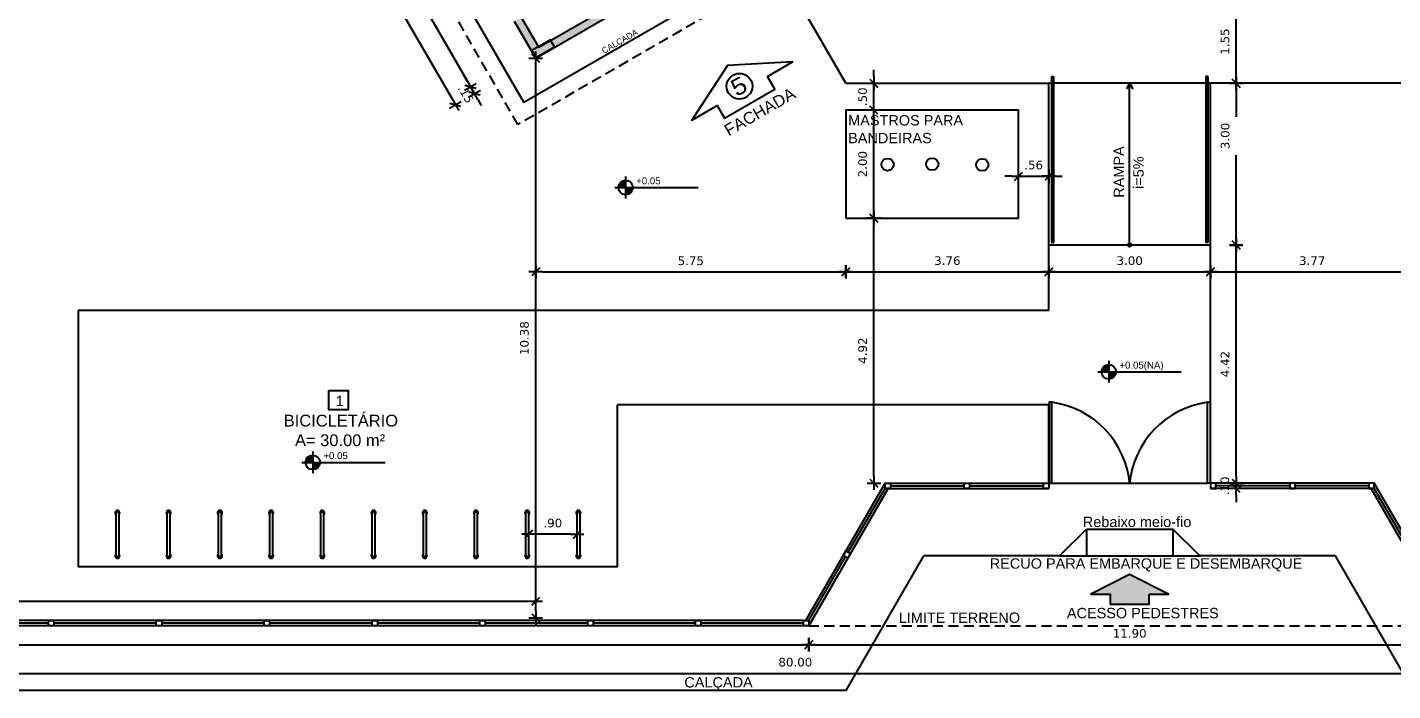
# Model space of a CAD drawing. Header units: millimetres. Extents: x 276 to 399, y 18 to 110.
# Drawn here: x 319.79 to 345.11, y 52.47 to 64.78 of the extents above; entities that cross this region are included whole.
import ezdxf

# ---------------------------------------------------------------- set-up
doc = ezdxf.new("R2010")
doc.units = ezdxf.units.MM
doc.header["$LTSCALE"] = 0.005
doc.header["$PDMODE"] = 3
doc.linetypes.add('HIDDEN', pattern=[9.525, 6.35, -3.175])
doc.linetypes.add('TRACEJADO_G', pattern=[0.375, 0.25, -0.125])
doc.layers.get('0').update_dxf_attribs({"linetype": 'CONTINUOUS'})
doc.layers.get('Defpoints').update_dxf_attribs({"linetype": 'CONTINUOUS'})
for name, color, linetype in [('251', 251, 'CONTINUOUS'), ('A-COTAS', 1, 'CONTINUOUS'), ('A-HACHURAPARED', 254, 'CONTINUOUS'), ('A-PARED', 5, 'CONTINUOUS'), ('A-PISOS-CTEL', 2, 'TRACEJADO_G'), ('A-PISOS-NIVEL', 1, 'CONTINUOUS'), ('AR-PIS', 1, 'CONTINUOUS'), ('AR-TXT', 1, 'CONTINUOUS'), ('AR-VEGETAÇÃO_árvores', 96, 'HIDDEN'), ('ARQ-CTA-1_100', 1, 'CONTINUOUS'), ('ARQ-EQP-VISTA', 1, 'CONTINUOUS'), ('ARQ-PIS-VISTA', 8, 'CONTINUOUS'), ('ARQ-PISO-005', 13, 'CONTINUOUS'), ('ARQ-SMB-1_100', 1, 'CONTINUOUS'), ('ARQ-TXT-1_050', 2, 'CONTINUOUS'), ('ARQ-TXT-1_075', 2, 'CONTINUOUS'), ('ARQ-TXT-1_100', 2, 'CONTINUOUS'), ('PORTAL_VTA_DIST', 2, 'CONTINUOUS'), ('PORTAL_VTA_PROX', 1, 'CONTINUOUS')]:
    doc.layers.add(name, color=color, linetype=linetype)
doc.styles.add('A20', font='arial.ttf', dxfattribs={"height": 0.2})
doc.styles.add('A26', font='arial.ttf', dxfattribs={"height": 0.26})
doc.styles.add('ESC-50-A20', font='arial.ttf', dxfattribs={"height": 0.1})
doc.styles.add('FNDE Texto Cota 0100', font='verdana.ttf', dxfattribs={"height": 0.16})
doc.dimstyles.new('FNDE 1-0100', dxfattribs={"dimscale": 2.5, "dimtxt": 0.16, "dimasz": 0.05, "dimexe": 0.15, "dimexo": 0.15, "dimgap": 0.05, "dimtad": 1, "dimzin": 4, "dimdsep": 46, "dimtxsty": 'FNDE Texto Cota 0100', "dimblk": 'tic', "dimcen": 0.15, "dimdle": 0.15, "dimse1": 1, "dimse2": 1, "dimclrd": 251, "dimclre": 251, "dimclrt": 256, "dimaunit": 1, "dimadec": 3, "dimazin": 0, "dimtfac": 1, "dimtix": 1, "dimtmove": 2, "dimatfit": 3, "dimldrblk": 'tic', "dimfxl": 0.15, "dimtvp": 1, "dimtolj": 1, "dimtzin": 0, "dimarcsym": 0})

# ---------------------------------------------------------------- blocks, each defined once
blk = doc.blocks.new('tic')
at = {"color": 251}
for p, q in [((-1, 0), (1, 0)), ((0, -1), (0, 1))]:
    blk.add_line(p, q, dxfattribs=at)
blk.add_line((-0.6, -0.6), (0.6, 0.6))
blk = doc.blocks.new('*D47')
at = {"layer": 'ARQ-CTA-1_100', "color": 251, "lineweight": -2, "ltscale": 0.1, "transparency": 16777216}
blk.add_line((326.443, 66.385), (327.943, 63.787), dxfattribs=at)
at = {"layer": 'Defpoints', "color": 0, "ltscale": 0.1, "transparency": 16777216}
for p in [(327.478, 67.127, -1.89), (329.141, 64.334, -1.89), (328.006, 63.679)]:
    blk.add_point(p, dxfattribs=at)
at = {"layer": 'ARQ-CTA-1_100', "color": 251, "lineweight": -2, "ltscale": 0.1, "transparency": 16777216, "xscale": 0.125, "yscale": 0.125, "zscale": 0.125}
for p, rotation in [((326.381, 66.494), 120.0000000000226), ((328.006, 63.679), 300.0000000000226)]:
    blk.add_blockref('tic', p, dxfattribs=dict(at, rotation=rotation))
at = {"layer": 'ARQ-CTA-1_100', "ltscale": 0.1, "transparency": 16777216, "insert": (327.374, 65.19), "char_height": 0.16, "attachment_point": 5, "rotation": 300, "style": 'FNDE Texto Cota 0100'}
blk.add_mtext('\\A1;3.25', dxfattribs=at)
blk = doc.blocks.new('*D48')
at = {"layer": 'ARQ-CTA-1_100', "color": 251, "lineweight": -2, "ltscale": 0.1, "transparency": 16777216}
for p, q in [((327.943, 63.787), (327.881, 63.895)), ((328.006, 63.679), (328.081, 63.549)), ((328.143, 63.441), (328.206, 63.333))]:
    blk.add_line(p, q, dxfattribs=at)
at = {"layer": 'Defpoints', "color": 0, "ltscale": 0.1, "transparency": 16777216}
for p in [(328.973, 64.237, -1.89), (329.216, 64.205, -1.89), (328.081, 63.549)]:
    blk.add_point(p, dxfattribs=at)
at = {"layer": 'ARQ-CTA-1_100', "color": 251, "lineweight": -2, "ltscale": 0.1, "transparency": 16777216, "xscale": 0.125, "yscale": 0.125, "zscale": 0.125}
for p, rotation in [((328.006, 63.679), 300.0000000000226), ((328.081, 63.549), 120.0000000000226)]:
    blk.add_blockref('tic', p, dxfattribs=dict(at, rotation=rotation))
at = {"layer": 'ARQ-CTA-1_100', "ltscale": 0.1, "transparency": 16777216, "insert": (327.92, 63.542), "char_height": 0.16, "attachment_point": 5, "rotation": 300, "style": 'FNDE Texto Cota 0100'}
blk.add_mtext('\\A1;.15', dxfattribs=at)
blk = doc.blocks.new('*D53')
at = {"layer": 'ARQ-CTA-1_100', "color": 251, "lineweight": -2, "ltscale": 0.1, "transparency": 16777216}
blk.add_line((319.914, 76.876), (327.664, 63.453), dxfattribs=at)
at = {"layer": 'Defpoints', "color": 0, "ltscale": 0.1, "transparency": 16777216}
for p in [(321.341, 77.844, -1.89), (328.978, 64.067), (327.727, 63.345)]:
    blk.add_point(p, dxfattribs=at)
at = {"layer": 'ARQ-CTA-1_100', "color": 251, "lineweight": -2, "ltscale": 0.1, "transparency": 16777216, "xscale": 0.125, "yscale": 0.125, "zscale": 0.125}
for p, rotation in [((319.852, 76.985), 120.0000000000226), ((327.727, 63.345), 300.0000000000226)]:
    blk.add_blockref('tic', p, dxfattribs=dict(at, rotation=rotation))
at = {"layer": 'ARQ-CTA-1_100', "ltscale": 0.1, "transparency": 16777216, "insert": (323.969, 70.268), "char_height": 0.16, "attachment_point": 5, "rotation": 300, "style": 'FNDE Texto Cota 0100'}
blk.add_mtext('\\A1;15.75', dxfattribs=at)
blk = doc.blocks.new('*D102')
at = {"layer": 'ARQ-CTA-1_100', "color": 251, "lineweight": -2, "transparency": 16777216}
for p, q in [((342.204, 56.449), (342.204, 56.574)), ((342.204, 56.224), (342.204, 56.324)), ((342.204, 56.099), (342.204, 55.974))]:
    blk.add_line(p, q, dxfattribs=at)
at = {"layer": 'Defpoints', "color": 0, "transparency": 16777216}
for p in [(342.204, 56.324), (342.617, 56.324), (342.617, 56.224)]:
    blk.add_point(p, dxfattribs=at)
at = {"layer": 'ARQ-CTA-1_100', "color": 251, "lineweight": -2, "transparency": 16777216, "xscale": 0.125, "yscale": 0.125, "zscale": 0.125}
for p, rotation in [((342.204, 56.324), 270), ((342.204, 56.224), 90)]:
    blk.add_blockref('tic', p, dxfattribs=dict(at, rotation=rotation))
at = {"layer": 'ARQ-CTA-1_100', "transparency": 16777216, "insert": (341.996, 56.274), "char_height": 0.16, "attachment_point": 5, "rotation": 90, "style": 'FNDE Texto Cota 0100'}
blk.add_mtext('\\A1;.10', dxfattribs=at)
blk = doc.blocks.new('*D103')
at = {"layer": 'ARQ-CTA-1_100', "color": 251, "lineweight": -2, "transparency": 16777216}
blk.add_line((342.204, 56.449), (342.204, 60.617), dxfattribs=at)
at = {"layer": 'Defpoints', "color": 0, "transparency": 16777216}
for p in [(342.204, 60.742), (342.617, 60.742), (342.617, 56.324)]:
    blk.add_point(p, dxfattribs=at)
at = {"layer": 'ARQ-CTA-1_100', "color": 251, "lineweight": -2, "transparency": 16777216, "xscale": 0.125, "yscale": 0.125, "zscale": 0.125}
for p, rotation in [((342.204, 60.742), 90), ((342.204, 56.324), 270)]:
    blk.add_blockref('tic', p, dxfattribs=dict(at, rotation=rotation))
at = {"layer": 'ARQ-CTA-1_100', "transparency": 16777216, "insert": (341.997, 58.533), "char_height": 0.16, "attachment_point": 5, "rotation": 90, "style": 'FNDE Texto Cota 0100'}
blk.add_mtext('\\A1;4.42', dxfattribs=at)
blk = doc.blocks.new('*D104')
at = {"layer": 'ARQ-CTA-1_100', "color": 251, "lineweight": -2, "transparency": 16777216}
for p, q in [((342.204, 63.617), (342.204, 63.123)), ((342.204, 60.867), (342.204, 62.406))]:
    blk.add_line(p, q, dxfattribs=at)
at = {"layer": 'Defpoints', "color": 0, "transparency": 16777216}
for p in [(342.204, 63.742), (343.318, 63.742), (343.318, 60.742)]:
    blk.add_point(p, dxfattribs=at)
at = {"layer": 'ARQ-CTA-1_100', "color": 251, "lineweight": -2, "transparency": 16777216, "xscale": 0.125, "yscale": 0.125, "zscale": 0.125}
for p, rotation in [((342.204, 63.742), 90), ((342.204, 60.742), 270)]:
    blk.add_blockref('tic', p, dxfattribs=dict(at, rotation=rotation))
at = {"layer": 'ARQ-CTA-1_100', "transparency": 16777216, "insert": (342.002, 62.765), "char_height": 0.16, "attachment_point": 5, "rotation": 90, "style": 'FNDE Texto Cota 0100'}
blk.add_mtext('\\A1;3.00', dxfattribs=at)
blk = doc.blocks.new('*D105')
at = {"layer": 'ARQ-CTA-1_100', "color": 251, "lineweight": -2, "transparency": 16777216}
blk.add_line((342.204, 63.867), (342.204, 65.167), dxfattribs=at)
at = {"layer": 'Defpoints', "color": 0, "transparency": 16777216}
for p in [(342.204, 65.292), (343.318, 65.292), (343.318, 63.742)]:
    blk.add_point(p, dxfattribs=at)
at = {"layer": 'ARQ-CTA-1_100', "color": 251, "lineweight": -2, "transparency": 16777216, "xscale": 0.125, "yscale": 0.125, "zscale": 0.125}
for p, rotation in [((342.204, 65.292), 90), ((342.204, 63.742), 270)]:
    blk.add_blockref('tic', p, dxfattribs=dict(at, rotation=rotation))
at = {"layer": 'ARQ-CTA-1_100', "transparency": 16777216, "insert": (341.997, 64.517), "char_height": 0.16, "attachment_point": 5, "rotation": 90, "style": 'FNDE Texto Cota 0100'}
blk.add_mtext('\\A1;1.55', dxfattribs=at)
blk = doc.blocks.new('*D110')
at = {"layer": 'ARQ-CTA-1_100', "color": 251, "lineweight": -2, "transparency": 16777216}
blk.add_line((329.341, 60.243), (334.843, 60.243), dxfattribs=at)
at = {"layer": 'Defpoints', "color": 0, "transparency": 16777216}
for p in [(329.216, 64.656), (334.968, 64.193), (334.968, 60.243)]:
    blk.add_point(p, dxfattribs=at)
at = {"layer": 'ARQ-CTA-1_100', "color": 251, "lineweight": -2, "transparency": 16777216, "xscale": 0.125, "yscale": 0.125, "zscale": 0.125, "rotation": 180}
blk.add_blockref('tic', (329.216, 60.243), dxfattribs=at)
at = {"layer": 'ARQ-CTA-1_100', "color": 251, "lineweight": -2, "transparency": 16777216, "xscale": 0.125, "yscale": 0.125, "zscale": 0.125}
blk.add_blockref('tic', (334.968, 60.243), dxfattribs=at)
at = {"layer": 'ARQ-CTA-1_100', "transparency": 16777216, "insert": (332.092, 60.449), "char_height": 0.16, "attachment_point": 5, "style": 'FNDE Texto Cota 0100'}
blk.add_mtext('\\A1;5.75', dxfattribs=at)
blk = doc.blocks.new('*D111')
at = {"layer": 'ARQ-CTA-1_100', "color": 251, "lineweight": -2, "transparency": 16777216}
blk.add_line((335.093, 60.243), (338.605, 60.243), dxfattribs=at)
at = {"layer": 'Defpoints', "color": 0, "transparency": 16777216}
for p in [(334.968, 64.193), (338.73, 64.193), (338.73, 60.243)]:
    blk.add_point(p, dxfattribs=at)
at = {"layer": 'ARQ-CTA-1_100', "color": 251, "lineweight": -2, "transparency": 16777216, "xscale": 0.125, "yscale": 0.125, "zscale": 0.125, "rotation": 180}
blk.add_blockref('tic', (334.968, 60.243), dxfattribs=at)
at = {"layer": 'ARQ-CTA-1_100', "color": 251, "lineweight": -2, "transparency": 16777216, "xscale": 0.125, "yscale": 0.125, "zscale": 0.125}
blk.add_blockref('tic', (338.73, 60.243), dxfattribs=at)
at = {"layer": 'ARQ-CTA-1_100', "transparency": 16777216, "insert": (336.849, 60.451), "char_height": 0.16, "attachment_point": 5, "style": 'FNDE Texto Cota 0100'}
blk.add_mtext('\\A1;3.76', dxfattribs=at)
blk = doc.blocks.new('*D112')
at = {"layer": 'ARQ-CTA-1_100', "color": 251, "lineweight": -2, "transparency": 16777216}
blk.add_line((338.855, 60.243), (341.605, 60.243), dxfattribs=at)
at = {"layer": 'Defpoints', "color": 0, "transparency": 16777216}
for p in [(338.73, 64.193), (341.73, 64.193), (341.73, 60.243)]:
    blk.add_point(p, dxfattribs=at)
at = {"layer": 'ARQ-CTA-1_100', "color": 251, "lineweight": -2, "transparency": 16777216, "xscale": 0.125, "yscale": 0.125, "zscale": 0.125, "rotation": 180}
blk.add_blockref('tic', (338.73, 60.243), dxfattribs=at)
at = {"layer": 'ARQ-CTA-1_100', "color": 251, "lineweight": -2, "transparency": 16777216, "xscale": 0.125, "yscale": 0.125, "zscale": 0.125}
blk.add_blockref('tic', (341.73, 60.243), dxfattribs=at)
at = {"layer": 'ARQ-CTA-1_100', "transparency": 16777216, "insert": (340.23, 60.451), "char_height": 0.16, "attachment_point": 5, "style": 'FNDE Texto Cota 0100'}
blk.add_mtext('\\A1;3.00', dxfattribs=at)
blk = doc.blocks.new('*D113')
at = {"layer": 'ARQ-CTA-1_100', "color": 251, "lineweight": -2, "transparency": 16777216}
blk.add_line((341.855, 60.243), (345.375, 60.243), dxfattribs=at)
at = {"layer": 'Defpoints', "color": 0, "transparency": 16777216}
for p in [(341.73, 64.193), (345.5, 64.193), (345.5, 60.243)]:
    blk.add_point(p, dxfattribs=at)
at = {"layer": 'ARQ-CTA-1_100', "color": 251, "lineweight": -2, "transparency": 16777216, "xscale": 0.125, "yscale": 0.125, "zscale": 0.125, "rotation": 180}
blk.add_blockref('tic', (341.73, 60.243), dxfattribs=at)
at = {"layer": 'ARQ-CTA-1_100', "color": 251, "lineweight": -2, "transparency": 16777216, "xscale": 0.125, "yscale": 0.125, "zscale": 0.125}
blk.add_blockref('tic', (345.5, 60.243), dxfattribs=at)
at = {"layer": 'ARQ-CTA-1_100', "transparency": 16777216, "insert": (343.615, 60.451), "char_height": 0.16, "attachment_point": 5, "style": 'FNDE Texto Cota 0100'}
blk.add_mtext('\\A1;3.77', dxfattribs=at)
blk = doc.blocks.new('*D130')
at = {"layer": 'ARQ-CTA-1_100', "color": 251, "lineweight": -2, "transparency": 16777216}
for p, q in [((335.488, 63.867), (335.488, 63.992)), ((335.488, 63.242), (335.488, 63.742)), ((335.488, 63.117), (335.488, 62.992))]:
    blk.add_line(p, q, dxfattribs=at)
at = {"layer": 'Defpoints', "color": 0, "transparency": 16777216}
for p in [(334.629, 63.742), (335.488, 63.742), (334.629, 63.242)]:
    blk.add_point(p, dxfattribs=at)
at = {"layer": 'ARQ-CTA-1_100', "color": 251, "lineweight": -2, "transparency": 16777216, "xscale": 0.125, "yscale": 0.125, "zscale": 0.125}
for p, rotation in [((335.488, 63.742), 270), ((335.488, 63.242), 90)]:
    blk.add_blockref('tic', p, dxfattribs=dict(at, rotation=rotation))
at = {"layer": 'ARQ-CTA-1_100', "transparency": 16777216, "insert": (335.279, 63.492), "char_height": 0.16, "attachment_point": 5, "rotation": 90, "style": 'FNDE Texto Cota 0100'}
blk.add_mtext('\\A1;.50', dxfattribs=at)
blk = doc.blocks.new('*D128')
at = {"layer": 'ARQ-CTA-1_100', "color": 251, "lineweight": -2, "transparency": 16777216}
blk.add_line((335.488, 56.449), (335.488, 61.117), dxfattribs=at)
at = {"layer": 'Defpoints', "color": 0, "transparency": 16777216}
for p in [(334.629, 61.242), (335.488, 61.242), (335.537, 56.324)]:
    blk.add_point(p, dxfattribs=at)
at = {"layer": 'ARQ-CTA-1_100', "color": 251, "lineweight": -2, "transparency": 16777216, "xscale": 0.125, "yscale": 0.125, "zscale": 0.125}
for p, rotation in [((335.488, 61.242), 90), ((335.488, 56.324), 270)]:
    blk.add_blockref('tic', p, dxfattribs=dict(at, rotation=rotation))
at = {"layer": 'ARQ-CTA-1_100', "transparency": 16777216, "insert": (335.279, 58.783), "char_height": 0.16, "attachment_point": 5, "rotation": 90, "style": 'FNDE Texto Cota 0100'}
blk.add_mtext('\\A1;4.92', dxfattribs=at)
blk = doc.blocks.new('*D129')
at = {"layer": 'ARQ-CTA-1_100', "color": 251, "lineweight": -2, "transparency": 16777216}
blk.add_line((335.488, 61.367), (335.488, 63.117), dxfattribs=at)
at = {"layer": 'Defpoints', "color": 0, "transparency": 16777216}
for p in [(334.629, 63.242), (335.488, 63.242), (334.629, 61.242)]:
    blk.add_point(p, dxfattribs=at)
at = {"layer": 'ARQ-CTA-1_100', "color": 251, "lineweight": -2, "transparency": 16777216, "xscale": 0.125, "yscale": 0.125, "zscale": 0.125}
for p, rotation in [((335.488, 63.242), 90), ((335.488, 61.242), 270)]:
    blk.add_blockref('tic', p, dxfattribs=dict(at, rotation=rotation))
at = {"layer": 'ARQ-CTA-1_100', "transparency": 16777216, "insert": (335.279, 62.242), "char_height": 0.16, "attachment_point": 5, "rotation": 90, "style": 'FNDE Texto Cota 0100'}
blk.add_mtext('\\A1;2.00', dxfattribs=at)
blk = doc.blocks.new('*D131')
at = {"layer": 'ARQ-CTA-1_100', "color": 251, "lineweight": -2, "transparency": 16777216}
for p, q in [((338.043, 62.017), (337.918, 62.017)), ((338.168, 62.017), (338.73, 62.017)), ((338.855, 62.017), (338.98, 62.017))]:
    blk.add_line(p, q, dxfattribs=at)
at = {"layer": 'Defpoints', "color": 0, "transparency": 16777216}
for p in [(338.168, 62.242), (338.73, 62.242), (338.73, 62.017)]:
    blk.add_point(p, dxfattribs=at)
at = {"layer": 'ARQ-CTA-1_100', "color": 251, "lineweight": -2, "transparency": 16777216, "xscale": 0.125, "yscale": 0.125, "zscale": 0.125}
blk.add_blockref('tic', (338.168, 62.017), dxfattribs=at)
at = {"layer": 'ARQ-CTA-1_100', "color": 251, "lineweight": -2, "transparency": 16777216, "xscale": 0.125, "yscale": 0.125, "zscale": 0.125, "rotation": 180}
blk.add_blockref('tic', (338.73, 62.017), dxfattribs=at)
at = {"layer": 'ARQ-CTA-1_100', "transparency": 16777216, "insert": (338.449, 62.225), "char_height": 0.16, "attachment_point": 5, "style": 'FNDE Texto Cota 0100'}
blk.add_mtext('\\A1;.56', dxfattribs=at)
blk = doc.blocks.new('*D134')
at = {"layer": 'ARQ-CTA-1_100', "color": 251, "lineweight": -2, "transparency": 16777216}
blk.add_line((329.216, 53.951), (329.216, 64.08), dxfattribs=at)
at = {"layer": 'Defpoints', "color": 0, "transparency": 16777216}
for p in [(329.216, 64.205), (329.216, 64.205), (334.434, 53.826)]:
    blk.add_point(p, dxfattribs=at)
at = {"layer": 'ARQ-CTA-1_100', "color": 251, "lineweight": -2, "transparency": 16777216, "xscale": 0.125, "yscale": 0.125, "zscale": 0.125}
for p, rotation in [((329.216, 64.205), 90), ((329.216, 53.826), 270)]:
    blk.add_blockref('tic', p, dxfattribs=dict(at, rotation=rotation))
at = {"layer": 'ARQ-CTA-1_100', "transparency": 16777216, "insert": (329.007, 59.015), "char_height": 0.16, "attachment_point": 5, "rotation": 90, "style": 'FNDE Texto Cota 0100'}
blk.add_mtext('\\A1;10.38', dxfattribs=at)
blk = doc.blocks.new('*D135')
at = {"layer": 'ARQ-CTA-1_100', "color": 251, "lineweight": -2, "transparency": 16777216}
blk.add_line((294.355, 54.135), (329.091, 54.135), dxfattribs=at)
at = {"layer": 'Defpoints', "color": 0, "transparency": 16777216}
for p in [(329.216, 54.135), (294.23, 53.826), (329.216, 53.826)]:
    blk.add_point(p, dxfattribs=at)
at = {"layer": 'ARQ-CTA-1_100', "color": 251, "lineweight": -2, "transparency": 16777216, "xscale": 0.125, "yscale": 0.125, "zscale": 0.125, "rotation": 180}
blk.add_blockref('tic', (294.23, 54.135), dxfattribs=at)
at = {"layer": 'ARQ-CTA-1_100', "color": 251, "lineweight": -2, "transparency": 16777216, "xscale": 0.125, "yscale": 0.125, "zscale": 0.125}
blk.add_blockref('tic', (329.216, 54.135), dxfattribs=at)
at = {"layer": 'ARQ-CTA-1_100', "transparency": 16777216, "insert": (311.723, 54.344), "char_height": 0.16, "attachment_point": 5, "style": 'FNDE Texto Cota 0100'}
blk.add_mtext('\\A1;34.99', dxfattribs=at)
blk = doc.blocks.new('*D144')
at = {"layer": 'ARQ-CTA-1_100', "color": 251, "lineweight": -2, "transparency": 16777216}
blk.add_line((294.155, 52.793), (373.905, 52.793), dxfattribs=at)
at = {"layer": 'Defpoints', "color": 0, "transparency": 16777216}
for p in [(294.03, 53.597), (374.03, 53.597), (374.03, 52.793)]:
    blk.add_point(p, dxfattribs=at)
at = {"layer": 'ARQ-CTA-1_100', "color": 251, "lineweight": -2, "transparency": 16777216, "xscale": 0.125, "yscale": 0.125, "zscale": 0.125, "rotation": 180}
blk.add_blockref('tic', (294.03, 52.793), dxfattribs=at)
at = {"layer": 'ARQ-CTA-1_100', "color": 251, "lineweight": -2, "transparency": 16777216, "xscale": 0.125, "yscale": 0.125, "zscale": 0.125}
blk.add_blockref('tic', (374.03, 52.793), dxfattribs=at)
at = {"layer": 'ARQ-CTA-1_100', "transparency": 16777216, "insert": (334.03, 53.002), "char_height": 0.16, "attachment_point": 5, "style": 'FNDE Texto Cota 0100'}
blk.add_mtext('\\A1;80.00', dxfattribs=at)
blk = doc.blocks.new('*D146')
at = {"layer": 'ARQ-CTA-1_100', "color": 251, "lineweight": -2, "transparency": 16777216}
blk.add_line((294.355, 53.328), (334.155, 53.328), dxfattribs=at)
at = {"layer": 'Defpoints', "color": 0, "transparency": 16777216}
for p in [(294.23, 53.676), (334.28, 53.676), (334.28, 53.328)]:
    blk.add_point(p, dxfattribs=at)
at = {"layer": 'ARQ-CTA-1_100', "color": 251, "lineweight": -2, "transparency": 16777216, "xscale": 0.125, "yscale": 0.125, "zscale": 0.125, "rotation": 180}
blk.add_blockref('tic', (294.23, 53.328), dxfattribs=at)
at = {"layer": 'ARQ-CTA-1_100', "color": 251, "lineweight": -2, "transparency": 16777216, "xscale": 0.125, "yscale": 0.125, "zscale": 0.125}
blk.add_blockref('tic', (334.28, 53.328), dxfattribs=at)
at = {"layer": 'ARQ-CTA-1_100', "transparency": 16777216, "insert": (314.255, 53.537), "char_height": 0.16, "attachment_point": 5, "style": 'FNDE Texto Cota 0100'}
blk.add_mtext('\\A1;40.05', dxfattribs=at)
blk = doc.blocks.new('*D147')
at = {"layer": 'ARQ-CTA-1_100', "color": 251, "lineweight": -2, "transparency": 16777216}
blk.add_line((334.405, 53.328), (346.055, 53.328), dxfattribs=at)
at = {"layer": 'Defpoints', "color": 0, "transparency": 16777216}
for p in [(334.28, 53.676), (346.18, 53.676), (346.18, 53.328)]:
    blk.add_point(p, dxfattribs=at)
at = {"layer": 'ARQ-CTA-1_100', "color": 251, "lineweight": -2, "transparency": 16777216, "xscale": 0.125, "yscale": 0.125, "zscale": 0.125, "rotation": 180}
blk.add_blockref('tic', (334.28, 53.328), dxfattribs=at)
at = {"layer": 'ARQ-CTA-1_100', "color": 251, "lineweight": -2, "transparency": 16777216, "xscale": 0.125, "yscale": 0.125, "zscale": 0.125}
blk.add_blockref('tic', (346.18, 53.328), dxfattribs=at)
at = {"layer": 'ARQ-CTA-1_100', "transparency": 16777216, "insert": (340.23, 53.537), "char_height": 0.16, "attachment_point": 5, "style": 'FNDE Texto Cota 0100'}
blk.add_mtext('\\A1;11.90', dxfattribs=at)
blk = doc.blocks.new('*D154')
at = {"layer": 'ARQ-CTA-1_100', "color": 251, "lineweight": -2, "transparency": 16777216}
blk.add_line((329.858, 55.376), (329.208, 55.376), dxfattribs=at)
at = {"layer": 'Defpoints', "color": 0, "transparency": 16777216}
for p in [(329.083, 55.376), (329.083, 55.376), (329.983, 55.376)]:
    blk.add_point(p, dxfattribs=at)
at = {"layer": 'ARQ-CTA-1_100', "color": 251, "lineweight": -2, "transparency": 16777216, "xscale": 0.125, "yscale": 0.125, "zscale": 0.125}
for p, rotation in [((329.083, 55.376), 179.9999999999964), ((329.983, 55.376), 359.9999999999964)]:
    blk.add_blockref('tic', p, dxfattribs=dict(at, rotation=rotation))
at = {"layer": 'ARQ-CTA-1_100', "transparency": 16777216, "insert": (329.533, 55.584), "char_height": 0.16, "attachment_point": 5, "style": 'FNDE Texto Cota 0100'}
blk.add_mtext('\\A1;.90', dxfattribs=at)
blk = doc.blocks.new('FNDE-Nível Planta-1_100')
at = {"linetype": 'Continuous', "ltscale": 0.5}
h = blk.add_hatch(color=1, dxfattribs=at)
h.paths.add_polyline_path([(135.657, 7.813), (135.657, 7.981, 0.414214), (135.489, 7.813)])
h.paths.add_polyline_path([(135.657, 7.813), (135.657, 7.645, 0.414214), (135.825, 7.813)])
at = {"color": 1}
for p, q in [((135.657, 8.065), (135.657, 7.561)), ((135.405, 7.813), (135.825, 7.813)), ((135.825, 7.813), (137.338, 7.813))]:
    blk.add_line(p, q, dxfattribs=at)
blk.add_circle((135.657, 7.813), 0.168, dxfattribs=at)

msp = doc.modelspace()

# ---------------------------------------------------------------- hatches: boundary and pattern name
at = {"layer": 'A-COTAS'}
h = msp.add_hatch(color=253, dxfattribs=at)
h.dxf.hatch_style = 1
h.paths.add_polyline_path([(340.59, 54.265), (340.949, 54.265), (340.23, 54.631), (339.512, 54.265), (339.871, 54.265), (339.871, 54.082), (340.59, 54.082)])
at = {"layer": 'A-HACHURAPARED'}
h = msp.add_hatch(color=6, dxfattribs=at)
h.set_gradient(color1=(173, 173, 173), color2=(173, 173, 173), tint=1)
h.paths.add_polyline_path([(329.496, 64.539), (329.491, 64.548), (329.318, 64.448), (329.266, 64.418), (329.271, 64.409)])
at = {"layer": 'AR-VEGETAÇÃO_árvores'}
h = msp.add_hatch(color=253, dxfattribs=at)
h.dxf.hatch_style = 1
h.paths.add_polyline_path([(332.9, 67.024), (333.03, 67.099), (333.33, 66.58), (329.216, 64.205), (328.816, 64.897), (328.946, 64.972), (329.271, 64.409), (333.125, 66.634)])

# ---------------------------------------------------------------- linework, layer by layer
at = {"color": 3}
for points in [[(335.794, 56.224), (335.694, 56.224), (335.694, 56.324), (335.794, 56.324)], [(337.262, 56.224), (337.162, 56.224), (337.162, 56.324), (337.262, 56.324)], [(338.73, 56.224), (338.63, 56.224), (338.63, 56.324), (338.73, 56.324)], [(341.73, 56.224), (341.83, 56.224), (341.83, 56.324), (341.73, 56.324)], [(343.199, 56.224), (343.299, 56.224), (343.299, 56.324), (343.199, 56.324)], [(344.667, 56.224), (344.767, 56.224), (344.767, 56.324), (344.667, 56.324)], [(335.055, 55.018), (335.005, 54.932), (334.919, 54.982), (334.969, 55.068)], [(320.28, 53.676), (320.18, 53.676), (320.18, 53.776), (320.28, 53.776)], [(322.28, 53.676), (322.18, 53.676), (322.18, 53.776), (322.28, 53.776)], [(324.28, 53.676), (324.18, 53.676), (324.18, 53.776), (324.28, 53.776)], [(326.28, 53.676), (326.18, 53.676), (326.18, 53.776), (326.28, 53.776)], [(328.28, 53.676), (328.18, 53.676), (328.18, 53.776), (328.28, 53.776)], [(330.28, 53.676), (330.18, 53.676), (330.18, 53.776), (330.28, 53.776)], [(332.28, 53.676), (332.18, 53.676), (332.18, 53.776), (332.28, 53.776)], [(334.28, 53.676), (334.18, 53.676), (334.18, 53.776), (334.28, 53.776)]]:
    msp.add_lwpolyline(points, close=True, dxfattribs=at)
at = {"layer": '251', "color": 251}
for points in [[(321.433, 54.976), (321.433, 55.776)], [(321.483, 55.776), (321.483, 54.976)], [(322.383, 54.976), (322.383, 55.776)], [(322.433, 55.776), (322.433, 54.976)], [(323.333, 54.976), (323.333, 55.776)], [(323.383, 55.776), (323.383, 54.976)], [(324.283, 54.976), (324.283, 55.776)], [(324.333, 55.776), (324.333, 54.976)], [(325.233, 54.976), (325.233, 55.776)], [(325.283, 55.776), (325.283, 54.976)], [(326.183, 54.976), (326.183, 55.776)], [(326.233, 55.776), (326.233, 54.976)], [(327.133, 54.976), (327.133, 55.776)], [(327.183, 55.776), (327.183, 54.976)], [(328.083, 54.976), (328.083, 55.776)], [(328.133, 55.776), (328.133, 54.976)], [(329.033, 54.976), (329.033, 55.776)], [(329.083, 55.776), (329.083, 54.976)], [(329.983, 54.976), (329.983, 55.776)], [(330.033, 55.776), (330.033, 54.976)]]:
    msp.add_lwpolyline(points, dxfattribs=at)
for centre, radius, start, end in [((321.458, 55.776), 0.0425, 305.9881, 234.0119), ((321.458, 55.776), 0.025, 0, 180), ((322.408, 55.776), 0.0425, 305.9881, 234.0119), ((322.408, 55.776), 0.025, 0, 180), ((323.358, 55.776), 0.0425, 305.9881, 234.0119), ((323.358, 55.776), 0.025, 0, 180), ((324.308, 55.776), 0.0425, 305.9881, 234.0119), ((324.308, 55.776), 0.025, 0, 180), ((325.258, 55.776), 0.0425, 305.9881, 234.0119), ((325.258, 55.776), 0.025, 0, 180), ((326.208, 55.776), 0.0425, 305.9881, 234.0119), ((326.208, 55.776), 0.025, 0, 180), ((327.158, 55.776), 0.0425, 305.9881, 234.0119), ((327.158, 55.776), 0.025, 0, 180), ((328.108, 55.776), 0.0425, 305.9881, 234.0119), ((328.108, 55.776), 0.025, 0, 180), ((329.058, 55.776), 0.0425, 305.9881, 234.0119), ((329.058, 55.776), 0.025, 0, 180), ((330.008, 55.776), 0.0425, 305.9881, 234.0119), ((330.008, 55.776), 0.025, 0, 180), ((321.458, 54.976), 0.0425, 125.9881, 54.0119), ((321.458, 54.976), 0.025, 180, 0), ((322.408, 54.976), 0.0425, 125.9881, 54.0119), ((322.408, 54.976), 0.025, 180, 0), ((323.358, 54.976), 0.0425, 125.9881, 54.0119), ((323.358, 54.976), 0.025, 180, 0), ((324.308, 54.976), 0.0425, 125.9881, 54.0119), ((324.308, 54.976), 0.025, 180, 0), ((325.258, 54.976), 0.0425, 125.9881, 54.0119), ((325.258, 54.976), 0.025, 180, 0), ((326.208, 54.976), 0.0425, 125.9881, 54.0119), ((326.208, 54.976), 0.025, 180, 0), ((327.158, 54.976), 0.0425, 125.9881, 54.0119), ((327.158, 54.976), 0.025, 180, 0), ((328.108, 54.976), 0.0425, 125.9881, 54.0119), ((328.108, 54.976), 0.025, 180, 0), ((329.058, 54.976), 0.0425, 125.9881, 54.0119), ((329.058, 54.976), 0.025, 180, 0), ((330.008, 54.976), 0.0425, 125.9881, 54.0119), ((330.008, 54.976), 0.025, 180, 0)]:
    msp.add_arc(centre, radius, start, end, dxfattribs=at)
at = {"layer": 'A-PARED'}
for p, q in [((333.125, 66.634), (329.271, 64.409)), ((333.33, 66.58), (329.216, 64.205)), ((328.816, 64.897), (329.216, 64.205)), ((328.946, 64.972), (329.271, 64.409))]:
    msp.add_line(p, q, dxfattribs=at)
at = {"layer": 'A-PARED', "elevation": -10.179}
msp.add_lwpolyline([(329.566, 64.418), (329.529, 64.483), (329.491, 64.548), (329.318, 64.448), (329.145, 64.348), (329.182, 64.283), (329.22, 64.218), (329.393, 64.318), (329.566, 64.418)], close=True, dxfattribs=at)
at = {"layer": 'A-PISOS-CTEL', "color": 1, "linetype": 'TRACEJADO_G', "ltscale": 150}
msp.add_line((334.28, 53.676), (346.18, 53.676), dxfattribs=at)
msp.add_lwpolyline([(320.112, 78.174), (327.126, 82.224), (335.901, 67.025), (328.887, 62.975)], close=True, dxfattribs=at)
at = {"layer": 'A-PISOS-NIVEL', "color": 1}
for p, q in [((334.968, 63.742), (333.33, 66.58)), ((338.78, 63.867), (338.78, 60.792)), ((338.78, 63.867), (338.82, 63.867)), ((338.82, 63.867), (338.82, 60.792)), ((341.64, 63.867), (341.64, 60.792)), ((341.68, 63.867), (341.64, 63.867)), ((341.68, 63.867), (341.68, 60.792)), ((334.968, 63.742), (338.73, 63.742)), ((341.64, 63.742), (338.82, 63.742)), ((345.5, 63.742), (341.73, 63.742)), ((338.78, 60.792), (338.82, 60.792)), ((341.68, 60.792), (341.64, 60.792)), ((338.73, 56.324), (338.73, 57.776))]:
    msp.add_line(p, q, dxfattribs=at)
for points in [[(340.23, 60.749), (340.23, 63.742), (340.172, 63.639)], [(340.23, 60.749), (340.23, 63.742), (340.289, 63.639)]]:
    msp.add_lwpolyline(points, dxfattribs=at)
msp.add_circle((340.23, 60.742), 0.0321, dxfattribs=at)
at = {"layer": 'AR-PIS', "color": 251, "ltscale": 10}
for p, q in [((335.012, 55.043), (335.694, 56.224)), ((335.794, 56.274), (337.162, 56.274)), ((337.262, 56.274), (338.63, 56.274)), ((343.199, 56.274), (341.83, 56.274)), ((344.667, 56.274), (343.299, 56.274)), ((345.449, 55.043), (344.767, 56.224)), ((334.28, 53.776), (334.962, 54.957)), ((320.18, 53.726), (318.28, 53.726)), ((322.18, 53.726), (320.28, 53.726)), ((324.18, 53.726), (322.28, 53.726)), ((326.18, 53.726), (324.28, 53.726)), ((328.18, 53.726), (326.28, 53.726)), ((330.18, 53.726), (328.28, 53.726)), ((332.18, 53.726), (330.28, 53.726)), ((334.18, 53.726), (332.28, 53.726))]:
    msp.add_line(p, q, dxfattribs=at)
at = {"layer": 'ARQ-EQP-VISTA', "color": 5}
for centre in [(335.74, 62.234), (336.568, 62.242), (337.497, 62.23)]:
    msp.add_circle(centre, 0.114, dxfattribs=at)
at = {"layer": 'ARQ-PIS-VISTA'}
for p, q in [((329.216, 59.917), (329.216, 63.93)), ((338.931, 54.974), (339.431, 55.474)), ((339.431, 55.474), (341.03, 55.474)), ((339.431, 55.474), (339.431, 54.974)), ((341.03, 55.474), (341.03, 54.974)), ((341.53, 54.974), (341.03, 55.474)), ((338.931, 54.974), (341.53, 54.974))]:
    msp.add_line(p, q, dxfattribs=at)
at = {"layer": 'ARQ-PISO-005'}
for p, q in [((320.521, 78.064), (328.996, 63.385)), ((333.63, 66.06), (328.996, 63.385)), ((338.73, 59.526), (338.73, 63.742)), ((338.78, 63.742), (338.73, 63.742)), ((341.73, 63.742), (341.68, 63.742)), ((341.73, 56.324), (341.73, 63.742)), ((341.73, 60.742), (338.73, 60.742)), ((338.73, 59.526), (320.733, 59.526)), ((338.73, 57.776), (330.733, 57.776)), ((338.788, 56.324), (341.673, 56.324)), ((334.973, 52.476), (336.415, 54.974)), ((338.931, 54.974), (336.415, 54.974)), ((344.045, 54.974), (341.53, 54.974)), ((345.487, 52.476), (344.045, 54.974)), ((334.973, 52.476), (294.03, 52.476))]:
    msp.add_line(p, q, dxfattribs=at)
msp.add_lwpolyline([(334.968, 61.242), (338.168, 61.242), (338.168, 63.242), (334.968, 63.242)], close=True, dxfattribs=at)
msp.add_lwpolyline([(320.733, 59.526), (320.733, 54.776), (330.733, 54.776), (330.733, 57.776)], dxfattribs=at)
at = {"layer": 'ARQ-SMB-1_100', "elevation": 1.89}
msp.add_lwpolyline([(333.512, 63.869), (333.979, 64.139), (332.771, 64.075), (332.112, 63.061), (332.579, 63.33), (332.716, 63.093), (333.649, 63.632), (333.512, 63.869)], dxfattribs=at)
at = {"layer": 'ARQ-SMB-1_100'}
msp.add_lwpolyline([(325.382, 58.044), (325.74, 58.044), (325.74, 57.685), (325.382, 57.685)], close=True, dxfattribs=at)
msp.add_lwpolyline([(340.59, 54.265), (340.949, 54.265), (340.23, 54.631), (339.512, 54.265), (339.871, 54.265), (339.871, 54.082), (340.59, 54.082), (340.59, 54.265)], dxfattribs=at)
at = {"layer": 'ARQ-SMB-1_100', "color": 2}
msp.add_circle((332.995, 63.688, 1.89), 0.239, dxfattribs=at)
at = {"layer": 'PORTAL_VTA_DIST', "color": 1}
for centre, start, end in [((338.56, 56.163), 4.8292, 82.1801), ((341.901, 56.163), 97.8199, 175.1708)]:
    msp.add_arc(centre, 1.677, start, end, dxfattribs=at)
at = {"layer": 'PORTAL_VTA_PROX'}
for p, q in [((334.223, 53.776), (335.694, 56.324)), ((334.28, 53.676), (335.751, 56.224)), ((335.694, 56.324), (338.73, 56.324)), ((335.694, 56.224), (338.73, 56.224)), ((344.767, 56.324), (341.73, 56.324)), ((344.767, 56.224), (341.73, 56.224)), ((346.18, 53.676), (344.709, 56.224)), ((346.238, 53.776), (344.767, 56.324)), ((334.18, 53.776), (294.33, 53.776)), ((334.18, 53.676), (294.33, 53.676))]:
    msp.add_line(p, q, dxfattribs=at)
for points in [[(338.738, 56.324), (338.788, 56.324), (338.788, 57.824), (338.738, 57.824)], [(341.723, 56.324), (341.673, 56.324), (341.673, 57.824), (341.723, 57.824)]]:
    msp.add_lwpolyline(points, close=True, dxfattribs=at)

# ---------------------------------------------------------------- block references
at = {"layer": 'ARQ-SMB-1_100', "xscale": 0.8, "yscale": 0.8, "zscale": 0.8}
for p in [(222.357, 55.559), (231.317, 52.14), (216.556, 50.459)]:
    msp.add_blockref('FNDE-Nível Planta-1_100', p, dxfattribs=at)

# ---------------------------------------------------------------- texts
at = {"layer": 'AR-TXT', "style": 'ESC-50-A20'}
msp.add_text('CALÇADA', height=0.1125, rotation=30, dxfattribs=at).set_placement((330.48, 64.286))
at = {"layer": 'ARQ-SMB-1_100', "color": 2, "style": 'A26', "text_generation_flag": 6, "width": 1.1}
msp.add_text('5', height=0.312, rotation=207.9157, dxfattribs=at).set_placement((332.939, 63.488, 1.89))
at = {"layer": 'ARQ-SMB-1_100', "style": 'ESC-50-A20'}
for tag, p in [('+0.05', (331.079, 61.869)), ('+0.05(NA)', (340.039, 58.45)), ('+0.05', (325.278, 56.77))]:
    msp.add_attdef(tag, p, 'NA', height=0.128, dxfattribs=at)
at = {"layer": 'ARQ-TXT-1_050', "insert": (332.796, 62.752, 1.89), "char_height": 0.2185, "attachment_point": 7, "rotation": 30, "style": 'ESC-50-A20'}
msp.add_mtext_dynamic_manual_height_columns('FACHADA', width=0.97452, gutter_width=0.5, heights=[0], dxfattribs=at)
at = {"layer": 'ARQ-TXT-1_050', "insert": (323.854, 57.594), "char_height": 0.21845, "attachment_point": 1, "style": 'ESC-50-A20'}
msp.add_mtext_dynamic_manual_height_columns('\\pi0.68943;BICICLETÁRIO     \\P\\pi0.89834;A= 30.00 m²', width=3.27851, gutter_width=1, heights=[0], dxfattribs=at)
at = {"layer": 'ARQ-TXT-1_075', "style": 'ESC-50-A20'}
for s, p in [('MASTROS PARA ', (335.01, 62.96)), ('BANDEIRAS', (335.01, 62.63)), ('Rebaixo meio-fio', (339.361, 55.51)), ('RECUO PARA EMBARQUE E DESEMBARQUE', (337.635, 54.738)), ('ACESSO PEDESTRES', (339.066, 53.819)), ('LIMITE TERRENO', (335.948, 53.733)), ('CALÇADA ', (331.972, 52.534))]:
    msp.add_text(s, height=0.192, dxfattribs=at).set_placement(p)
at = {"layer": 'ARQ-TXT-1_075', "char_height": 0.192, "attachment_point": 1, "rotation": 90, "style": 'ESC-50-A20'}
for s, insert in [('\\pi1.105;RAMPA', (339.934, 60.515)), ('\\pi1.2867;i=5%', (340.297, 60.495))]:
    msp.add_mtext_dynamic_manual_height_columns(s, width=3.14305, gutter_width=0.5, heights=[0], dxfattribs=dict(at, insert=insert))
at = {"layer": 'ARQ-TXT-1_100', "insert": (325.507, 57.945), "char_height": 0.192, "width": 0.138, "attachment_point": 1, "style": 'A20'}
msp.add_mtext('1', dxfattribs=at)

# ---------------------------------------------------------------- dimensions: what is measured, and where the dimension line sits
at = {"layer": 'ARQ-CTA-1_100', "ltscale": 0.1}
for base, p1, p2, picture, middle in [((327.727, 63.345, 1.89), (321.341, 77.844), (328.978, 64.067, 1.89), '*D53', (323.969, 70.268, 1.89)), ((328.006, 63.679, 1.89), (327.478, 67.127), (329.141, 64.334), '*D47', (327.374, 65.19, 1.89))]:
    dim = msp.add_linear_dim(base=base, p1=p1, p2=p2, angle=300, dimstyle='FNDE 1-0100', dxfattribs=at)
    dim.commit()
    dim.dimension.update_dxf_attribs({"geometry": picture, "text_midpoint": middle})
at = {"layer": 'ARQ-CTA-1_100'}
for base, p1, p2, picture, middle in [((342.204, 65.292), (343.318, 63.742), (343.318, 65.292), '*D105', (341.997, 64.517)), ((329.216, 64.205), (334.434, 53.826), (329.216, 64.205), '*D134', (329.007, 59.015)), ((335.488, 63.742), (334.629, 63.242), (334.629, 63.742), '*D130', (335.279, 63.492)), ((335.488, 63.242), (334.629, 61.242), (334.629, 63.242), '*D129', (335.279, 62.242)), ((335.488, 61.242), (335.537, 56.324), (334.629, 61.242), '*D128', (335.279, 58.783)), ((342.204, 60.742), (342.617, 56.324), (342.617, 60.742), '*D103', (341.997, 58.533)), ((342.204, 56.324), (342.617, 56.224), (342.617, 56.324), '*D102', (341.996, 56.274))]:
    dim = msp.add_linear_dim(base=base, p1=p1, p2=p2, angle=90, dimstyle='FNDE 1-0100', dxfattribs=at)
    dim.commit()
    dim.dimension.update_dxf_attribs({"geometry": picture, "text_midpoint": middle})
for base, p1, p2, picture, middle in [((334.968, 60.243), (329.216, 64.656), (334.968, 64.193), '*D110', (332.092, 60.449)), ((338.73, 60.243), (334.968, 64.193), (338.73, 64.193), '*D111', (336.849, 60.451)), ((341.73, 60.243), (338.73, 64.193), (341.73, 64.193), '*D112', (340.23, 60.451)), ((345.5, 60.243), (341.73, 64.193), (345.5, 64.193), '*D113', (343.615, 60.451)), ((338.73, 62.017), (338.168, 62.242), (338.73, 62.242), '*D131', (338.449, 62.225)), ((329.216, 54.135), (294.23, 53.826), (329.216, 53.826), '*D135', (311.723, 54.344)), ((374.03, 52.793), (294.03, 53.597), (374.03, 53.597), '*D144', (334.03, 53.002)), ((334.28, 53.328), (294.23, 53.676), (334.28, 53.676), '*D146', (314.255, 53.537)), ((346.18, 53.328), (334.28, 53.676), (346.18, 53.676), '*D147', (340.23, 53.537))]:
    dim = msp.add_linear_dim(base=base, p1=p1, p2=p2, dimstyle='FNDE 1-0100', dxfattribs=at)
    dim.commit()
    dim.dimension.update_dxf_attribs({"geometry": picture, "text_midpoint": middle})
at = {"layer": 'ARQ-CTA-1_100', "ltscale": 0.1}
dim = msp.add_linear_dim(base=(328.081, 63.549, 1.89), p1=(328.973, 64.237), p2=(329.216, 64.205), angle=300, dimstyle='FNDE 1-0100', dxfattribs=at)
dim.commit()
dim.dimension.update_dxf_attribs({"geometry": '*D48', "text_midpoint": (327.92, 63.542, 1.89), "dimtype": 160})
at = {"layer": 'ARQ-CTA-1_100'}
dim = msp.add_linear_dim(base=(342.204, 63.742), p1=(343.318, 60.742), p2=(343.318, 63.742), angle=90, dimstyle='FNDE 1-0100', dxfattribs=at)
dim.commit()
dim.dimension.update_dxf_attribs({"geometry": '*D104', "text_midpoint": (342.002, 62.765), "dimtype": 160})
dim = msp.add_aligned_dim(p1=(329.983, 55.376), p2=(329.083, 55.376), distance=0, dimstyle='FNDE 1-0100', dxfattribs=at)
dim.commit()
dim.dimension.update_dxf_attribs({"geometry": '*D154', "text_midpoint": (329.533, 55.584)})

doc.saveas('drawing.dxf')
